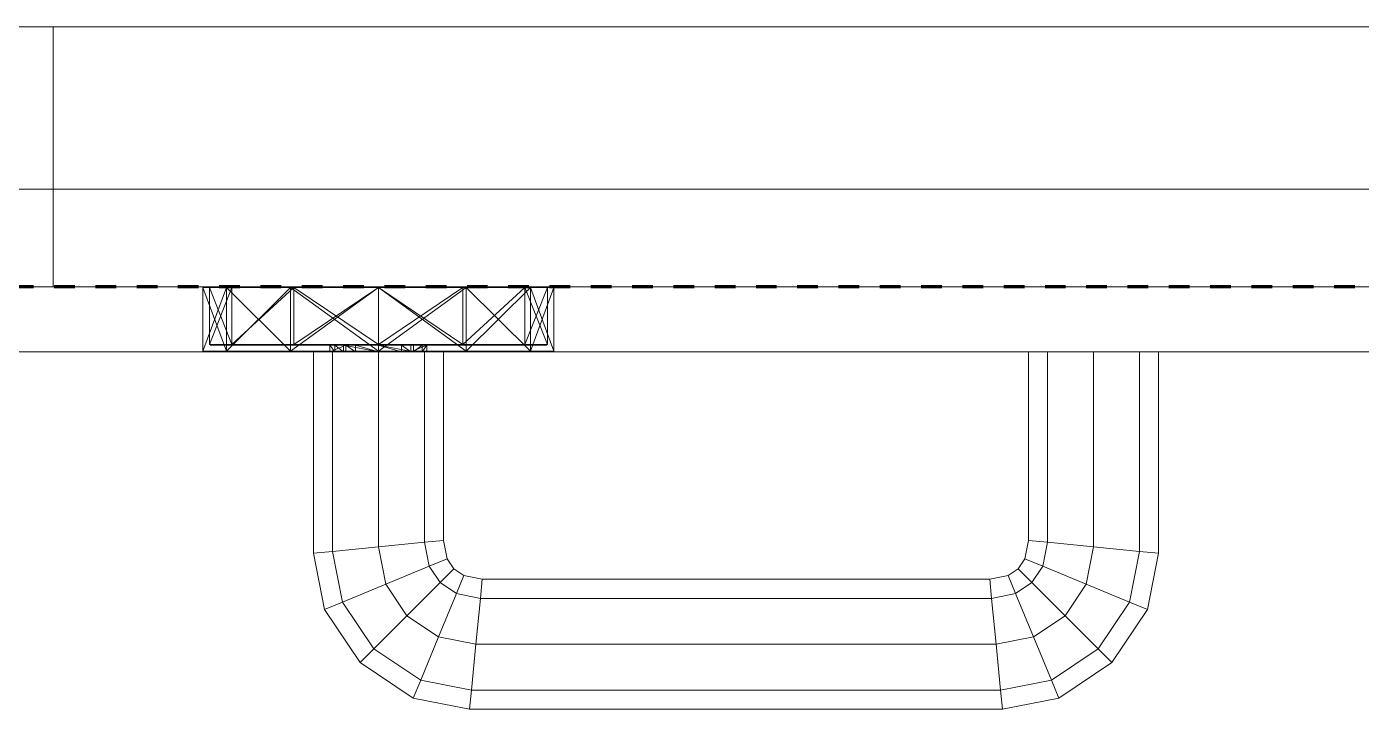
# Model space of a CAD drawing. Header units: millimetres. Extents: x -5300 to 98858, y -5196 to 93886.
# Drawn here: x 31617.9 to 31823.2, y 46270 to 46375 of the extents above; entities that cross this region are included whole.
import ezdxf

# ---------------------------------------------------------------- set-up
doc = ezdxf.new("R2010")
doc.units = ezdxf.units.MM
doc.linetypes.add('Штрих', pattern=[6.35, 3.175, -3.175])
doc.linetypes.add('Штрих_2_', pattern=[6.35, 3.175, -3.175])
for name, color, linetype, lineweight, true_color in [('_Разделитель помещений_', 4, 'Штрих', 70, 0x00ffff), ('Двери', 7, 'Continuous', 18, 0x7f7f7f), ('Стены', 7, 'Continuous', 18, 0x7f7f7f)]:
    doc.layers.add(name, color=color, linetype=linetype, lineweight=lineweight, true_color=true_color)

# ---------------------------------------------------------------- blocks, each defined once
blk = doc.blocks.new('СТВ_Перегородка_Кирпич 61120 - СТВ_Перегородка_Кирпич 2-242550-Подвал')
at = {"layer": 'Стены', "color": 254, "true_color": 0xd4d4d4}
blk.add_line((30200, 46350), (38750, 46350), dxfattribs=at)
blk = doc.blocks.new('СТВ_Перегородка_Кирпич 61120 - СТВ_Перегородка_Кирпич-242543-Подвал')
at = {"layer": 'Стены', "color": 254, "true_color": 0xd4d4d4}
for p, q in [((30185, 46350), (38750, 46350)), ((38750, 46350), (30185, 46350)), ((38635, 46350), (30185, 46350)), ((30200, 46350), (33250, 46350)), ((30200, 46350), (33250, 46350)), ((33250, 46350), (30200, 46350)), ((31110, 46350), (32610, 46350)), ((32610, 46350), (31110, 46350)), ((32610, 46350), (31110, 46350)), ((31110, 46350), (32610, 46350)), ((31110, 46350), (32610, 46350)), ((32610, 46350), (31110, 46350)), ((32610, 46350), (31110, 46350)), ((31110, 46350), (32610, 46350)), ((38750, 46335), (30185, 46335)), ((38635, 46335), (30185, 46335)), ((38750, 46335), (30185, 46335)), ((31110, 46335), (32610, 46335)), ((32610, 46335), (31110, 46335)), ((32610, 46335), (31110, 46335)), ((31110, 46335), (32610, 46335))]:
    blk.add_line(p, q, dxfattribs=at)
blk = doc.blocks.new('СТВ_Перегородка_Кирпич 61120 - СТВ_Перегородка_Кирпич 61120-242547-Подвал')
for name in ['СТВ_Перегородка_Кирпич 61120 - СТВ_Перегородка_Кирпич-242543-Подвал', 'СТВ_Перегородка_Кирпич 61120 - СТВ_Перегородка_Кирпич 2-242550-Подвал']:
    blk.add_blockref(name, (0, 0))
blk = doc.blocks.new('Дп-6 - Дп-6-242552-Подвал')
at = {"layer": 'Двери', "color": 254, "true_color": 0xd4d4d4}
for p, q in [((31198, 46375), (32522, 46375)), ((32522, 46375), (31198, 46375)), ((31198, 46375), (31622, 46375)), ((31198, 46375), (31622, 46375)), ((31622, 46375), (31198, 46375)), ((31622, 46375), (31198, 46375)), ((31210, 46375), (32510, 46375)), ((32510, 46375), (31210, 46375)), ((31622, 46335), (31622, 46375)), ((31622, 46375), (32522, 46375)), ((31622, 46335), (31622, 46375)), ((31622, 46375), (31622, 46375)), ((31622, 46375), (31622, 46335)), ((32522, 46375), (31622, 46375)), ((31622, 46375), (31622, 46375)), ((31622, 46375), (32522, 46375)), ((32522, 46375), (31622, 46375)), ((31622, 46375), (31622, 46335)), ((31622, 46375), (31622, 46335)), ((31622, 46375), (31622, 46375)), ((31622, 46335), (31622, 46375)), ((31622, 46375), (31622, 46375)), ((31622, 46375), (31622, 46335)), ((31622, 46335), (31622, 46375)), ((31648.62, 46375), (31645, 46375)), ((31645, 46375), (31648.62, 46375)), ((31658.5, 46375), (31645, 46375)), ((31648.7, 46375), (31645.1, 46375)), ((31645.1, 46375), (31648.7, 46375)), ((31649.4, 46375), (31645.1, 46375)), ((31645.1, 46375), (31645.9, 46375)), ((31645.1, 46375), (31649.4, 46375)), ((31649.4, 46375), (31645.9, 46375)), ((31645.9, 46375), (31649.4, 46375)), ((31658.5, 46375), (31648.62, 46375)), ((31648.62, 46375), (31658.5, 46375)), ((31658.5, 46375), (31648.62, 46375)), ((31658.55, 46375), (31648.7, 46375)), ((31658.55, 46375), (31648.7, 46375)), ((31648.7, 46375), (31649.4, 46375)), ((31649.4, 46375), (31648.7, 46375)), ((31658.95, 46375), (31649.4, 46375)), ((31658.95, 46375), (31649.4, 46375)), ((31658.55, 46375), (31649.4, 46375)), ((31658.55, 46375), (31649.4, 46375)), ((31672, 46375), (31658.5, 46375)), ((31658.5, 46375), (31672, 46375)), ((31658.5, 46375), (31658.5, 46375)), ((31658.5, 46375), (31685.5, 46375)), ((31658.5, 46375), (31685.5, 46375)), ((31658.5, 46375), (31685.5, 46375)), ((31672, 46375), (31658.55, 46375)), ((31672, 46375), (31658.55, 46375)), ((31658.55, 46375), (31658.95, 46375)), ((31658.95, 46375), (31658.55, 46375)), ((31672, 46375), (31658.95, 46375)), ((31672, 46375), (31658.95, 46375)), ((31672, 46375), (31658.95, 46375)), ((31672, 46375), (31658.95, 46375)), ((31685.45, 46375), (31672, 46375)), ((31685.05, 46375), (31672, 46375)), ((31685.05, 46375), (31672, 46375)), ((31685.45, 46375), (31672, 46375)), ((31685.05, 46375), (31672, 46375)), ((31672, 46375), (31672, 46375)), ((31685.05, 46375), (31672, 46375)), ((31672, 46375), (31672, 46375)), ((31672, 46375), (31685.5, 46375)), ((31672, 46375), (31685.5, 46375)), ((31694.6, 46375), (31685.05, 46375)), ((31694.6, 46375), (31685.05, 46375)), ((31685.45, 46375), (31685.05, 46375)), ((31685.05, 46375), (31685.45, 46375)), ((31695.3, 46375), (31685.45, 46375)), ((31695.3, 46375), (31685.45, 46375)), ((31694.6, 46375), (31685.45, 46375)), ((31694.6, 46375), (31685.45, 46375)), ((31685.5, 46375), (31695.38, 46375)), ((31695.38, 46375), (31685.5, 46375)), ((31685.5, 46375), (31685.5, 46375)), ((31695.38, 46375), (31685.5, 46375)), ((31699, 46375), (31685.5, 46375)), ((31694.6, 46375), (31698.1, 46375)), ((31698.1, 46375), (31694.6, 46375)), ((31694.6, 46375), (31695.3, 46375)), ((31694.6, 46375), (31698.9, 46375)), ((31698.9, 46375), (31694.6, 46375)), ((31694.6, 46375), (31695.3, 46375)), ((31695.3, 46375), (31698.9, 46375)), ((31698.9, 46375), (31695.3, 46375)), ((31695.38, 46375), (31699, 46375)), ((31699, 46375), (31695.38, 46375)), ((31698.1, 46375), (31698.9, 46375)), ((32620, 46335), (31100, 46335)), ((31100, 46335), (32620, 46335)), ((31110, 46335), (32610, 46335)), ((31110, 46335), (32610, 46335)), ((32522, 46335), (31198, 46335)), ((32522, 46335), (31198, 46335)), ((31622, 46335), (31198, 46335)), ((31198, 46335), (31622, 46335)), ((31622, 46335), (31198, 46335)), ((31198, 46335), (31622, 46335)), ((32520, 46335), (31200, 46335)), ((31200, 46335), (32520, 46335)), ((32522, 46335), (31622, 46335)), ((32522, 46335), (31622, 46335)), ((31622, 46335), (31622, 46335)), ((31622, 46335), (32522, 46335)), ((31622, 46335), (31622, 46335)), ((31622, 46335), (32522, 46335)), ((31622, 46335), (31622, 46335)), ((31622, 46335), (31622, 46335)), ((31648.62, 46335), (31645, 46335)), ((31645, 46335), (31648.62, 46335)), ((31645, 46335), (31658.5, 46335)), ((31648.62, 46334.9), (31645, 46334.9)), ((31648.62, 46334.9), (31645, 46334.9)), ((31645, 46334.9), (31645, 46325.1)), ((31648.62, 46325.1), (31645, 46334.9)), ((31648.62, 46334.9), (31645, 46325.1)), ((31648.62, 46334.9), (31645, 46334.9)), ((31645, 46334.9), (31648.62, 46334.9)), ((31645, 46325.1), (31645, 46334.9)), ((31648.62, 46325.1), (31645, 46334.9)), ((31645, 46325.1), (31648.62, 46334.9)), ((31648.7, 46335), (31645.1, 46335)), ((31645.1, 46335), (31648.7, 46335)), ((31649.4, 46335), (31645.1, 46335)), ((31645.9, 46335), (31645.1, 46335)), ((31645.1, 46335), (31649.4, 46335)), ((31649.4, 46335), (31645.9, 46335)), ((31645.9, 46335), (31649.4, 46335)), ((31649.48, 46334.9), (31646, 46334.9)), ((31646, 46334.9), (31649.48, 46334.9)), ((31646, 46326.1), (31646, 46334.9)), ((31649.48, 46326.1), (31646, 46334.9)), ((31646, 46326.1), (31649.48, 46334.9)), ((31658.5, 46335), (31648.62, 46335)), ((31648.62, 46335), (31658.5, 46335)), ((31648.62, 46335), (31658.5, 46335)), ((31658.5, 46334.9), (31648.62, 46334.9)), ((31658.5, 46334.9), (31648.62, 46334.9)), ((31658.5, 46325.1), (31648.62, 46334.9)), ((31658.5, 46334.9), (31648.62, 46325.1)), ((31648.62, 46334.9), (31648.62, 46325.1)), ((31648.62, 46334.9), (31648.62, 46325.1)), ((31658.5, 46334.9), (31648.62, 46334.9)), ((31648.62, 46334.9), (31658.5, 46334.9)), ((31658.5, 46325.1), (31648.62, 46334.9)), ((31648.62, 46325.1), (31648.62, 46334.9)), ((31648.62, 46325.1), (31648.62, 46334.9)), ((31648.62, 46325.1), (31658.5, 46334.9)), ((31658.55, 46335), (31648.7, 46335)), ((31658.55, 46335), (31648.7, 46335)), ((31649.4, 46335), (31648.7, 46335)), ((31649.4, 46335), (31648.7, 46335)), ((31658.95, 46335), (31649.4, 46335)), ((31658.95, 46335), (31649.4, 46335)), ((31658.55, 46335), (31649.4, 46335)), ((31658.55, 46335), (31649.4, 46335)), ((31659, 46334.9), (31649.48, 46334.9)), ((31659, 46334.9), (31649.48, 46334.9)), ((31659, 46334.9), (31649.48, 46326.1)), ((31649.48, 46326.1), (31649.48, 46334.9)), ((31659, 46334.9), (31649.48, 46326.1)), ((31649.48, 46326.1), (31649.48, 46334.9)), ((31672, 46335), (31658.5, 46335)), ((31672, 46335), (31658.5, 46335)), ((31685.5, 46335), (31658.5, 46335)), ((31685.5, 46335), (31658.5, 46335)), ((31685.5, 46335), (31658.5, 46335)), ((31658.5, 46335), (31658.5, 46335)), ((31672, 46334.9), (31658.5, 46334.9)), ((31672, 46334.9), (31658.5, 46334.9)), ((31672, 46325.1), (31658.5, 46334.9)), ((31672, 46334.9), (31658.5, 46325.1)), ((31658.5, 46334.9), (31658.5, 46325.1)), ((31658.5, 46334.9), (31658.5, 46325.1)), ((31672, 46334.9), (31658.5, 46334.9)), ((31658.5, 46334.9), (31672, 46334.9)), ((31658.5, 46325.1), (31672, 46334.9)), ((31658.5, 46325.1), (31658.5, 46334.9)), ((31658.5, 46325.1), (31658.5, 46334.9)), ((31658.5, 46325.1), (31672, 46334.9)), ((31672, 46335), (31658.55, 46335)), ((31672, 46335), (31658.55, 46335)), ((31658.95, 46335), (31658.55, 46335)), ((31658.95, 46335), (31658.55, 46335)), ((31672, 46335), (31658.95, 46335)), ((31672, 46335), (31658.95, 46335)), ((31672, 46335), (31658.95, 46335)), ((31672, 46335), (31658.95, 46335)), ((31672, 46334.9), (31659, 46334.9)), ((31672, 46334.9), (31659, 46334.9)), ((31672, 46334.9), (31659, 46326.1)), ((31659, 46326.1), (31659, 46334.9)), ((31672, 46326.1), (31659, 46334.9)), ((31659, 46326.1), (31659, 46334.9)), ((31685.05, 46335), (31672, 46335)), ((31685.45, 46335), (31672, 46335)), ((31685.05, 46335), (31672, 46335)), ((31685.45, 46335), (31672, 46335)), ((31685.05, 46335), (31672, 46335)), ((31672, 46335), (31672, 46335)), ((31685.05, 46335), (31672, 46335)), ((31672, 46335), (31672, 46335)), ((31672, 46335), (31685.5, 46335)), ((31685.5, 46335), (31672, 46335)), ((31685, 46334.9), (31672, 46334.9)), ((31685.5, 46334.9), (31672, 46334.9)), ((31685, 46334.9), (31672, 46334.9)), ((31672, 46334.9), (31685.5, 46334.9)), ((31685, 46326.1), (31672, 46334.9)), ((31672, 46326.1), (31672, 46334.9)), ((31685.5, 46334.9), (31672, 46325.1)), ((31672, 46334.9), (31672, 46325.1)), ((31685, 46334.9), (31672, 46326.1)), ((31672, 46326.1), (31672, 46334.9)), ((31672, 46334.9), (31685.5, 46325.1)), ((31672, 46334.9), (31672, 46325.1)), ((31672, 46334.9), (31685.5, 46334.9)), ((31672, 46334.9), (31685.5, 46334.9)), ((31672, 46325.1), (31672, 46334.9)), ((31672, 46334.9), (31685.5, 46325.1)), ((31672, 46325.1), (31672, 46334.9)), ((31672, 46334.9), (31685.5, 46325.1)), ((31685, 46334.9), (31694.52, 46334.9)), ((31694.52, 46334.9), (31685, 46334.9)), ((31685, 46326.1), (31685, 46334.9)), ((31685, 46326.1), (31694.52, 46334.9)), ((31694.52, 46334.9), (31685, 46326.1)), ((31685, 46326.1), (31685, 46334.9)), ((31694.6, 46335), (31685.05, 46335)), ((31694.6, 46335), (31685.05, 46335)), ((31685.05, 46335), (31685.45, 46335)), ((31685.05, 46335), (31685.45, 46335)), ((31685.45, 46335), (31695.3, 46335)), ((31695.3, 46335), (31685.45, 46335)), ((31694.6, 46335), (31685.45, 46335)), ((31694.6, 46335), (31685.45, 46335)), ((31685.5, 46335), (31695.38, 46335)), ((31695.38, 46335), (31685.5, 46335)), ((31685.5, 46335), (31699, 46335)), ((31685.5, 46335), (31695.38, 46335)), ((31685.5, 46335), (31685.5, 46335)), ((31695.38, 46334.9), (31685.5, 46334.9)), ((31685.5, 46334.9), (31695.38, 46334.9)), ((31685.5, 46334.9), (31685.5, 46325.1)), ((31685.5, 46334.9), (31695.38, 46325.1)), ((31685.5, 46334.9), (31685.5, 46325.1)), ((31685.5, 46325.1), (31695.38, 46334.9)), ((31685.5, 46334.9), (31695.38, 46334.9)), ((31685.5, 46334.9), (31695.38, 46334.9)), ((31685.5, 46325.1), (31685.5, 46334.9)), ((31685.5, 46334.9), (31695.38, 46325.1)), ((31685.5, 46325.1), (31685.5, 46334.9)), ((31685.5, 46325.1), (31695.38, 46334.9)), ((31694.52, 46334.9), (31698, 46334.9)), ((31698, 46334.9), (31694.52, 46334.9)), ((31694.52, 46326.1), (31694.52, 46334.9)), ((31694.52, 46334.9), (31698, 46326.1)), ((31698, 46334.9), (31694.52, 46326.1)), ((31694.52, 46326.1), (31694.52, 46334.9)), ((31694.6, 46335), (31698.1, 46335)), ((31698.1, 46335), (31694.6, 46335)), ((31694.6, 46335), (31695.3, 46335)), ((31694.6, 46335), (31698.9, 46335)), ((31698.9, 46335), (31694.6, 46335)), ((31694.6, 46335), (31695.3, 46335)), ((31695.3, 46335), (31698.9, 46335)), ((31698.9, 46335), (31695.3, 46335)), ((31695.38, 46335), (31699, 46335)), ((31699, 46335), (31695.38, 46335)), ((31695.38, 46334.9), (31699, 46334.9)), ((31695.38, 46334.9), (31699, 46334.9)), ((31695.38, 46334.9), (31695.38, 46325.1)), ((31695.38, 46334.9), (31699, 46325.1)), ((31695.38, 46334.9), (31695.38, 46325.1)), ((31695.38, 46325.1), (31699, 46334.9)), ((31695.38, 46334.9), (31699, 46334.9)), ((31699, 46334.9), (31695.38, 46334.9)), ((31695.38, 46325.1), (31695.38, 46334.9)), ((31695.38, 46325.1), (31699, 46334.9)), ((31699, 46325.1), (31695.38, 46334.9)), ((31695.38, 46325.1), (31695.38, 46334.9)), ((31698, 46326.1), (31698, 46334.9)), ((31698.1, 46335), (31698.9, 46335)), ((31699, 46334.9), (31699, 46325.1)), ((31699, 46325.1), (31699, 46334.9)), ((31100, 46325), (32620, 46325)), ((32620, 46325), (31100, 46325)), ((32520, 46325), (31200, 46325)), ((31200, 46325), (32520, 46325)), ((31648.62, 46325.1), (31645, 46325.1)), ((31648.62, 46325.1), (31645, 46325.1)), ((31648.62, 46325.1), (31645, 46325.1)), ((31645, 46325.1), (31648.62, 46325.1)), ((31648.62, 46325), (31645, 46325)), ((31645, 46325), (31648.62, 46325)), ((31658.5, 46325), (31645, 46325)), ((31648.7, 46325), (31645.1, 46325)), ((31648.7, 46325), (31645.1, 46325)), ((31667, 46325), (31645.1, 46325)), ((31667, 46325), (31645.1, 46325)), ((31667, 46325), (31645.1, 46325)), ((31649.48, 46326.1), (31646, 46326.1)), ((31646, 46326.1), (31649.48, 46326.1)), ((31649.57, 46326), (31646.1, 46326)), ((31646.1, 46326), (31649.57, 46326)), ((31667, 46326), (31646.1, 46326)), ((31667, 46326), (31646.1, 46326)), ((31667, 46326), (31646.1, 46326)), ((31658.5, 46325.1), (31648.62, 46325.1)), ((31658.5, 46325.1), (31648.62, 46325.1)), ((31658.5, 46325.1), (31648.62, 46325.1)), ((31648.62, 46325.1), (31658.5, 46325.1)), ((31658.5, 46325), (31648.62, 46325)), ((31648.62, 46325), (31658.5, 46325)), ((31658.5, 46325), (31648.62, 46325)), ((31658.55, 46325), (31648.7, 46325)), ((31658.55, 46325), (31648.7, 46325)), ((31665.28, 46325), (31648.7, 46325)), ((31664.53, 46325), (31648.7, 46325)), ((31667, 46325), (31648.7, 46325)), ((31648.7, 46325), (31667, 46325)), ((31667, 46325), (31648.7, 46325)), ((31659, 46326.1), (31649.48, 46326.1)), ((31659, 46326.1), (31649.48, 46326.1)), ((31659.05, 46326), (31649.57, 46326)), ((31659.05, 46326), (31649.57, 46326)), ((31665.28, 46326), (31649.57, 46326)), ((31664.53, 46326), (31649.57, 46326)), ((31667, 46326), (31649.57, 46326)), ((31667, 46326), (31649.57, 46326)), ((31667, 46326), (31649.57, 46326)), ((31672, 46325.1), (31658.5, 46325.1)), ((31672, 46325.1), (31658.5, 46325.1)), ((31658.5, 46325.1), (31672, 46325.1)), ((31658.5, 46325.1), (31672, 46325.1)), ((31672, 46325), (31658.5, 46325)), ((31658.5, 46325), (31672, 46325)), ((31658.5, 46325), (31658.5, 46325)), ((31658.5, 46325), (31685.5, 46325)), ((31658.5, 46325), (31685.5, 46325)), ((31658.5, 46325), (31685.5, 46325)), ((31672, 46325), (31658.55, 46325)), ((31672, 46325), (31658.55, 46325)), ((31666.63, 46325), (31658.55, 46325)), ((31658.55, 46325), (31665.28, 46325)), ((31658.55, 46325), (31668.46, 46325)), ((31658.55, 46325), (31667, 46325)), ((31658.55, 46325), (31667, 46325)), ((31672, 46326.1), (31659, 46326.1)), ((31672, 46326.1), (31659, 46326.1)), ((31672, 46326), (31659.05, 46326)), ((31672, 46326), (31659.05, 46326)), ((31666.63, 46326), (31659.05, 46326)), ((31665.28, 46326), (31659.05, 46326)), ((31659.05, 46326), (31667, 46326)), ((31659.05, 46326), (31667, 46326)), ((31659.05, 46326), (31668.46, 46326)), ((31662, 46325), (31664.93, 46325)), ((31662, 46294.02), (31662, 46325)), ((31664.93, 46325), (31662, 46325)), ((31662, 46325), (31662, 46294.02)), ((31665.28, 46326), (31664.53, 46326)), ((31664.53, 46325), (31664.53, 46326)), ((31664.53, 46326), (31667, 46326)), ((31665.28, 46325), (31664.53, 46326)), ((31664.53, 46325), (31667, 46326)), ((31664.53, 46326), (31667, 46326)), ((31665.28, 46325), (31664.53, 46325)), ((31664.53, 46325), (31667, 46325)), ((31664.53, 46325), (31667, 46325)), ((31664.93, 46325), (31664.93, 46294.3)), ((31664.93, 46325), (31672, 46325)), ((31664.93, 46294.3), (31664.93, 46325)), ((31664.93, 46294.3), (31664.93, 46325)), ((31672, 46325), (31664.93, 46325)), ((31664.93, 46325), (31664.93, 46294.3)), ((31666.63, 46326), (31665.28, 46326)), ((31665.28, 46326), (31666.63, 46325)), ((31665.28, 46326), (31665.28, 46325)), ((31666.63, 46325), (31665.28, 46325)), ((31672, 46326), (31666.63, 46326)), ((31672, 46326), (31666.63, 46326)), ((31672, 46325), (31666.63, 46326)), ((31666.63, 46326), (31666.63, 46325)), ((31672, 46325), (31666.63, 46325)), ((31672, 46325), (31666.63, 46325)), ((31667, 46326), (31667, 46325)), ((31667, 46326), (31668.46, 46326)), ((31667, 46326), (31667, 46325)), ((31667, 46326), (31667, 46326)), ((31667, 46326), (31667, 46325)), ((31667, 46326), (31667, 46325)), ((31667, 46326), (31667, 46326)), ((31667, 46326), (31667, 46326)), ((31667, 46326), (31667, 46325)), ((31667, 46326), (31667, 46325)), ((31667, 46326), (31667, 46325)), ((31667, 46326), (31667, 46326)), ((31667, 46326), (31668.46, 46325)), ((31667, 46325), (31667, 46326)), ((31667, 46325), (31667, 46326)), ((31667, 46325), (31667, 46326)), ((31667, 46325), (31667, 46326)), ((31667, 46326), (31667, 46326)), ((31668.46, 46325), (31667, 46325)), ((31667, 46325), (31667, 46325)), ((31667, 46325), (31667, 46325)), ((31667, 46325), (31667, 46325)), ((31667, 46325), (31667, 46325)), ((31667, 46325), (31667, 46325)), ((31672, 46326), (31668.46, 46326)), ((31672, 46326), (31668.46, 46326)), ((31672, 46325), (31668.46, 46326)), ((31668.46, 46326), (31668.46, 46325)), ((31672, 46325), (31668.46, 46325)), ((31672, 46325), (31668.46, 46325)), ((31685, 46326.1), (31672, 46326.1)), ((31685, 46326.1), (31672, 46326.1)), ((31684.95, 46326), (31672, 46326)), ((31684.95, 46326), (31672, 46326)), ((31677.38, 46326), (31672, 46326)), ((31672, 46326), (31675.54, 46326)), ((31677.38, 46325), (31672, 46326)), ((31677.38, 46326), (31672, 46326)), ((31672, 46326), (31672, 46326)), ((31672, 46326), (31672, 46325)), ((31672, 46326), (31672, 46326)), ((31672, 46326), (31675.54, 46326)), ((31672, 46326), (31675.54, 46325)), ((31672, 46326), (31672, 46325)), ((31685.5, 46325.1), (31672, 46325.1)), ((31685.5, 46325.1), (31672, 46325.1)), ((31672, 46325.1), (31685.5, 46325.1)), ((31672, 46325.1), (31685.5, 46325.1)), ((31685.45, 46325), (31672, 46325)), ((31672, 46325), (31685.45, 46325)), ((31677.38, 46325), (31672, 46325)), ((31675.54, 46325), (31672, 46325)), ((31677.38, 46325), (31672, 46325)), ((31672, 46325), (31672, 46325)), ((31675.54, 46325), (31672, 46325)), ((31672, 46325), (31672, 46325)), ((31672, 46325), (31685.5, 46325)), ((31672, 46325), (31685.5, 46325)), ((31672, 46325), (31672, 46295)), ((31672, 46325), (31679.07, 46325)), ((31672, 46295), (31672, 46325)), ((31672, 46295), (31672, 46325)), ((31679.07, 46325), (31672, 46325)), ((31672, 46325), (31672, 46295)), ((31677, 46326), (31675.54, 46326)), ((31677, 46325), (31675.54, 46326)), ((31684.95, 46326), (31675.54, 46326)), ((31675.54, 46326), (31675.54, 46325)), ((31677, 46325), (31675.54, 46325)), ((31675.54, 46325), (31685.45, 46325)), ((31679.47, 46326), (31677, 46326)), ((31677, 46326), (31677, 46325)), ((31677, 46326), (31677, 46325)), ((31679.47, 46326), (31677, 46326)), ((31679.47, 46326), (31677, 46325)), ((31694.43, 46326), (31677, 46326)), ((31677, 46326), (31677, 46326)), ((31677, 46326), (31677, 46326)), ((31677, 46326), (31697.9, 46326)), ((31677, 46326), (31677, 46325)), ((31677, 46326), (31677, 46325)), ((31677, 46326), (31677, 46325)), ((31677, 46326), (31697.9, 46326)), ((31677, 46326), (31677, 46326)), ((31677, 46326), (31677, 46325)), ((31677, 46326), (31677, 46325)), ((31697.9, 46326), (31677, 46326)), ((31677, 46326), (31677, 46326)), ((31677, 46326), (31677, 46325)), ((31677, 46326), (31677, 46325)), ((31677, 46326), (31694.43, 46326)), ((31677, 46326), (31677, 46326)), ((31677, 46326), (31677, 46325)), ((31677, 46326), (31694.43, 46326)), ((31677, 46326), (31684.95, 46326)), ((31677, 46326), (31677, 46325)), ((31677, 46326), (31684.95, 46326)), ((31679.47, 46325), (31677, 46325)), ((31679.47, 46325), (31677, 46325)), ((31677, 46325), (31677, 46325)), ((31677, 46325), (31685.45, 46325)), ((31677, 46325), (31677, 46325)), ((31677, 46325), (31685.45, 46325)), ((31677, 46325), (31695.3, 46325)), ((31677, 46325), (31677, 46325)), ((31677, 46325), (31695.3, 46325)), ((31677, 46325), (31698.9, 46325)), ((31677, 46325), (31677, 46325)), ((31677, 46325), (31698.9, 46325)), ((31677, 46325), (31677, 46325)), ((31677, 46325), (31695.3, 46325)), ((31677, 46325), (31698.9, 46325)), ((31678.72, 46326), (31677.38, 46326)), ((31678.72, 46326), (31677.38, 46325)), ((31684.95, 46326), (31677.38, 46326)), ((31677.38, 46325), (31677.38, 46326)), ((31678.72, 46325), (31677.38, 46325)), ((31677.38, 46325), (31685.45, 46325)), ((31679.47, 46326), (31678.72, 46326)), ((31679.47, 46326), (31678.72, 46325)), ((31678.72, 46326), (31684.95, 46326)), ((31678.72, 46326), (31694.43, 46326)), ((31678.72, 46326), (31678.72, 46325)), ((31679.47, 46325), (31678.72, 46325)), ((31678.72, 46325), (31695.3, 46325)), ((31678.72, 46325), (31685.45, 46325)), ((31679.07, 46325), (31679.07, 46295.7)), ((31679.07, 46325), (31682, 46325)), ((31679.07, 46295.7), (31679.07, 46325)), ((31679.07, 46295.7), (31679.07, 46325)), ((31682, 46325), (31679.07, 46325)), ((31679.07, 46325), (31679.07, 46295.7)), ((31679.47, 46326), (31679.47, 46325)), ((31679.47, 46326), (31694.43, 46326)), ((31679.47, 46325), (31695.3, 46325)), ((31682, 46325), (31682, 46295.98)), ((31682, 46295.98), (31682, 46325)), ((31684.95, 46326), (31694.43, 46326)), ((31694.43, 46326), (31684.95, 46326)), ((31694.52, 46326.1), (31685, 46326.1)), ((31694.52, 46326.1), (31685, 46326.1)), ((31695.3, 46325), (31685.45, 46325)), ((31685.45, 46325), (31695.3, 46325)), ((31685.5, 46325.1), (31695.38, 46325.1)), ((31685.5, 46325.1), (31695.38, 46325.1)), ((31685.5, 46325.1), (31695.38, 46325.1)), ((31685.5, 46325.1), (31695.38, 46325.1)), ((31685.5, 46325), (31695.38, 46325)), ((31695.38, 46325), (31685.5, 46325)), ((31685.5, 46325), (31685.5, 46325)), ((31695.38, 46325), (31685.5, 46325)), ((31699, 46325), (31685.5, 46325)), ((31694.43, 46326), (31697.9, 46326)), ((31697.9, 46326), (31694.43, 46326)), ((31694.52, 46326.1), (31698, 46326.1)), ((31698, 46326.1), (31694.52, 46326.1)), ((31695.3, 46325), (31698.9, 46325)), ((31695.3, 46325), (31698.9, 46325)), ((31695.38, 46325.1), (31699, 46325.1)), ((31695.38, 46325.1), (31699, 46325.1)), ((31695.38, 46325.1), (31699, 46325.1)), ((31699, 46325.1), (31695.38, 46325.1)), ((31695.38, 46325), (31699, 46325)), ((31699, 46325), (31695.38, 46325)), ((31774.93, 46325), (31772, 46325)), ((31772, 46325), (31774.93, 46325)), ((31772, 46295.98), (31772, 46325)), ((31772, 46325), (31774.93, 46325)), ((31774.93, 46325), (31772, 46325)), ((31772, 46325), (31772, 46295.98)), ((31782, 46325), (31774.93, 46325)), ((31774.93, 46325), (31782, 46325)), ((31774.93, 46295.7), (31774.93, 46325)), ((31774.93, 46325), (31782, 46325)), ((31774.93, 46325), (31774.93, 46295.7)), ((31774.93, 46295.7), (31774.93, 46325)), ((31782, 46325), (31774.93, 46325)), ((31774.93, 46325), (31774.93, 46295.7)), ((31782, 46295), (31782, 46325)), ((31782, 46325), (31789.07, 46325)), ((31789.07, 46325), (31782, 46325)), ((31782, 46325), (31789.07, 46325)), ((31782, 46325), (31782, 46295)), ((31782, 46295), (31782, 46325)), ((31789.07, 46325), (31782, 46325)), ((31782, 46325), (31782, 46295)), ((31789.07, 46294.3), (31789.07, 46325)), ((31789.07, 46325), (31792, 46325)), ((31789.07, 46325), (31789.07, 46294.3)), ((31792, 46325), (31789.07, 46325)), ((31789.07, 46325), (31792, 46325)), ((31792, 46325), (31789.07, 46325)), ((31789.07, 46325), (31789.07, 46294.3)), ((31789.07, 46294.3), (31789.07, 46325)), ((31792, 46325), (31792, 46294.02)), ((31792, 46294.02), (31792, 46325)), ((31679.07, 46295.7), (31672, 46295)), ((31672, 46295), (31679.07, 46295.7)), ((31672, 46295), (31679.07, 46295.7)), ((31679.07, 46295.7), (31672, 46295)), ((31682, 46295.98), (31679.07, 46295.7)), ((31679.07, 46295.7), (31682, 46295.98)), ((31679.07, 46295.7), (31682, 46295.98)), ((31682, 46295.98), (31679.07, 46295.7)), ((31679.07, 46295.7), (31679.8, 46292.02)), ((31679.8, 46292.02), (31679.07, 46295.7)), ((31679.8, 46292.02), (31679.07, 46295.7)), ((31679.07, 46295.7), (31679.8, 46292.02)), ((31682, 46295.98), (31682.56, 46293.16)), ((31682.56, 46293.16), (31682, 46295.98)), ((31771.44, 46293.16), (31772, 46295.98)), ((31772, 46295.98), (31771.44, 46293.16)), ((31772, 46295.98), (31774.93, 46295.7)), ((31774.93, 46295.7), (31772, 46295.98)), ((31772, 46295.98), (31774.93, 46295.7)), ((31774.93, 46295.7), (31772, 46295.98)), ((31774.2, 46292.02), (31774.93, 46295.7)), ((31774.93, 46295.7), (31774.2, 46292.02)), ((31774.93, 46295.7), (31774.2, 46292.02)), ((31774.2, 46292.02), (31774.93, 46295.7)), ((31774.93, 46295.7), (31782, 46295)), ((31782, 46295), (31774.93, 46295.7)), ((31774.93, 46295.7), (31782, 46295)), ((31782, 46295), (31774.93, 46295.7)), ((31664.93, 46294.3), (31662, 46294.02)), ((31662, 46294.02), (31664.93, 46294.3)), ((31662, 46294.02), (31664.93, 46294.3)), ((31664.93, 46294.3), (31662, 46294.02)), ((31663.72, 46285.36), (31662, 46294.02)), ((31662, 46294.02), (31663.72, 46285.36)), ((31672, 46295), (31664.93, 46294.3)), ((31664.93, 46294.3), (31672, 46295)), ((31664.93, 46294.3), (31672, 46295)), ((31672, 46295), (31664.93, 46294.3)), ((31664.93, 46294.3), (31666.48, 46286.5)), ((31666.48, 46286.5), (31664.93, 46294.3)), ((31666.48, 46286.5), (31664.93, 46294.3)), ((31664.93, 46294.3), (31666.48, 46286.5)), ((31672, 46295), (31673.14, 46289.26)), ((31673.14, 46289.26), (31672, 46295)), ((31673.14, 46289.26), (31672, 46295)), ((31672, 46295), (31673.14, 46289.26)), ((31780.86, 46289.26), (31782, 46295)), ((31782, 46295), (31780.86, 46289.26)), ((31782, 46295), (31780.86, 46289.26)), ((31780.86, 46289.26), (31782, 46295)), ((31782, 46295), (31789.07, 46294.3)), ((31789.07, 46294.3), (31782, 46295)), ((31789.07, 46294.3), (31782, 46295)), ((31782, 46295), (31789.07, 46294.3)), ((31787.52, 46286.5), (31789.07, 46294.3)), ((31789.07, 46294.3), (31787.52, 46286.5)), ((31789.07, 46294.3), (31787.52, 46286.5)), ((31787.52, 46286.5), (31789.07, 46294.3)), ((31789.07, 46294.3), (31792, 46294.02)), ((31792, 46294.02), (31789.07, 46294.3)), ((31792, 46294.02), (31789.07, 46294.3)), ((31789.07, 46294.3), (31792, 46294.02)), ((31792, 46294.02), (31790.28, 46285.36)), ((31790.28, 46285.36), (31792, 46294.02)), ((31679.8, 46292.02), (31673.14, 46289.26)), ((31673.14, 46289.26), (31679.8, 46292.02)), ((31673.14, 46289.26), (31679.8, 46292.02)), ((31679.8, 46292.02), (31673.14, 46289.26)), ((31682.56, 46293.16), (31679.8, 46292.02)), ((31679.8, 46292.02), (31682.56, 46293.16)), ((31679.8, 46292.02), (31682.56, 46293.16)), ((31682.56, 46293.16), (31679.8, 46292.02)), ((31679.8, 46292.02), (31681.49, 46289.49)), ((31681.49, 46289.49), (31679.8, 46292.02)), ((31681.49, 46289.49), (31679.8, 46292.02)), ((31679.8, 46292.02), (31681.49, 46289.49)), ((31683.6, 46291.6), (31681.49, 46289.49)), ((31681.49, 46289.49), (31683.6, 46291.6)), ((31681.49, 46289.49), (31683.6, 46291.6)), ((31683.6, 46291.6), (31681.49, 46289.49)), ((31682.56, 46293.16), (31683.6, 46291.6)), ((31683.6, 46291.6), (31682.56, 46293.16)), ((31683.6, 46291.6), (31685.16, 46290.56)), ((31685.16, 46290.56), (31683.6, 46291.6)), ((31768.84, 46290.56), (31770.4, 46291.6)), ((31770.4, 46291.6), (31768.84, 46290.56)), ((31770.4, 46291.6), (31771.44, 46293.16)), ((31771.44, 46293.16), (31770.4, 46291.6)), ((31770.4, 46291.6), (31772.51, 46289.49)), ((31772.51, 46289.49), (31770.4, 46291.6)), ((31772.51, 46289.49), (31770.4, 46291.6)), ((31770.4, 46291.6), (31772.51, 46289.49)), ((31771.44, 46293.16), (31774.2, 46292.02)), ((31774.2, 46292.02), (31771.44, 46293.16)), ((31774.2, 46292.02), (31771.44, 46293.16)), ((31771.44, 46293.16), (31774.2, 46292.02)), ((31772.51, 46289.49), (31774.2, 46292.02)), ((31774.2, 46292.02), (31772.51, 46289.49)), ((31774.2, 46292.02), (31772.51, 46289.49)), ((31772.51, 46289.49), (31774.2, 46292.02)), ((31774.2, 46292.02), (31780.86, 46289.26)), ((31780.86, 46289.26), (31774.2, 46292.02)), ((31780.86, 46289.26), (31774.2, 46292.02)), ((31774.2, 46292.02), (31780.86, 46289.26)), ((31681.49, 46289.49), (31676.39, 46284.39)), ((31676.39, 46284.39), (31681.49, 46289.49)), ((31676.39, 46284.39), (31681.49, 46289.49)), ((31681.49, 46289.49), (31676.39, 46284.39)), ((31681.49, 46289.49), (31684.02, 46287.8)), ((31684.02, 46287.8), (31681.49, 46289.49)), ((31684.02, 46287.8), (31681.49, 46289.49)), ((31681.49, 46289.49), (31684.02, 46287.8)), ((31685.16, 46290.56), (31684.02, 46287.8)), ((31684.02, 46287.8), (31685.16, 46290.56)), ((31684.02, 46287.8), (31685.16, 46290.56)), ((31685.16, 46290.56), (31684.02, 46287.8)), ((31685.16, 46290.56), (31687.98, 46290)), ((31687.98, 46290), (31685.16, 46290.56)), ((31687.98, 46290), (31687.7, 46287.07)), ((31687.7, 46287.07), (31687.98, 46290)), ((31687.7, 46287.07), (31687.98, 46290)), ((31687.98, 46290), (31687.7, 46287.07)), ((31687.98, 46290), (31766.02, 46290)), ((31766.02, 46290), (31687.98, 46290)), ((31766.02, 46290), (31768.84, 46290.56)), ((31768.84, 46290.56), (31766.02, 46290)), ((31766.02, 46290), (31766.3, 46287.07)), ((31766.3, 46287.07), (31766.02, 46290)), ((31766.3, 46287.07), (31766.02, 46290)), ((31766.02, 46290), (31766.3, 46287.07)), ((31768.84, 46290.56), (31769.98, 46287.8)), ((31769.98, 46287.8), (31768.84, 46290.56)), ((31769.98, 46287.8), (31768.84, 46290.56)), ((31768.84, 46290.56), (31769.98, 46287.8)), ((31769.98, 46287.8), (31772.51, 46289.49)), ((31772.51, 46289.49), (31769.98, 46287.8)), ((31772.51, 46289.49), (31769.98, 46287.8)), ((31769.98, 46287.8), (31772.51, 46289.49)), ((31772.51, 46289.49), (31777.61, 46284.39)), ((31777.61, 46284.39), (31772.51, 46289.49)), ((31777.61, 46284.39), (31772.51, 46289.49)), ((31772.51, 46289.49), (31777.61, 46284.39)), ((31673.14, 46289.26), (31666.48, 46286.5)), ((31666.48, 46286.5), (31673.14, 46289.26)), ((31666.48, 46286.5), (31673.14, 46289.26)), ((31673.14, 46289.26), (31666.48, 46286.5)), ((31673.14, 46289.26), (31676.39, 46284.39)), ((31676.39, 46284.39), (31673.14, 46289.26)), ((31676.39, 46284.39), (31673.14, 46289.26)), ((31673.14, 46289.26), (31676.39, 46284.39)), ((31684.02, 46287.8), (31681.26, 46281.14)), ((31681.26, 46281.14), (31684.02, 46287.8)), ((31681.26, 46281.14), (31684.02, 46287.8)), ((31684.02, 46287.8), (31681.26, 46281.14)), ((31684.02, 46287.8), (31687.7, 46287.07)), ((31687.7, 46287.07), (31684.02, 46287.8)), ((31687.7, 46287.07), (31684.02, 46287.8)), ((31684.02, 46287.8), (31687.7, 46287.07)), ((31766.3, 46287.07), (31769.98, 46287.8)), ((31769.98, 46287.8), (31766.3, 46287.07)), ((31769.98, 46287.8), (31766.3, 46287.07)), ((31766.3, 46287.07), (31769.98, 46287.8)), ((31769.98, 46287.8), (31772.74, 46281.14)), ((31772.74, 46281.14), (31769.98, 46287.8)), ((31772.74, 46281.14), (31769.98, 46287.8)), ((31769.98, 46287.8), (31772.74, 46281.14)), ((31777.61, 46284.39), (31780.86, 46289.26)), ((31780.86, 46289.26), (31777.61, 46284.39)), ((31780.86, 46289.26), (31777.61, 46284.39)), ((31777.61, 46284.39), (31780.86, 46289.26)), ((31780.86, 46289.26), (31787.52, 46286.5)), ((31787.52, 46286.5), (31780.86, 46289.26)), ((31787.52, 46286.5), (31780.86, 46289.26)), ((31780.86, 46289.26), (31787.52, 46286.5)), ((31666.48, 46286.5), (31663.72, 46285.36)), ((31663.72, 46285.36), (31666.48, 46286.5)), ((31663.72, 46285.36), (31666.48, 46286.5)), ((31666.48, 46286.5), (31663.72, 46285.36)), ((31669.18, 46277.18), (31663.72, 46285.36)), ((31663.72, 46285.36), (31669.18, 46277.18)), ((31666.48, 46286.5), (31671.3, 46279.3)), ((31671.3, 46279.3), (31666.48, 46286.5)), ((31671.3, 46279.3), (31666.48, 46286.5)), ((31666.48, 46286.5), (31671.3, 46279.3)), ((31687.7, 46287.07), (31687, 46280)), ((31687, 46280), (31687.7, 46287.07)), ((31687, 46280), (31687.7, 46287.07)), ((31687.7, 46287.07), (31687, 46280)), ((31687.7, 46287.07), (31766.3, 46287.07)), ((31766.3, 46287.07), (31687.7, 46287.07)), ((31766.3, 46287.07), (31687.7, 46287.07)), ((31687.7, 46287.07), (31766.3, 46287.07)), ((31766.3, 46287.07), (31767, 46280)), ((31767, 46280), (31766.3, 46287.07)), ((31767, 46280), (31766.3, 46287.07)), ((31766.3, 46287.07), (31767, 46280)), ((31782.7, 46279.3), (31787.52, 46286.5)), ((31787.52, 46286.5), (31782.7, 46279.3)), ((31787.52, 46286.5), (31782.7, 46279.3)), ((31782.7, 46279.3), (31787.52, 46286.5)), ((31790.28, 46285.36), (31784.82, 46277.18)), ((31784.82, 46277.18), (31790.28, 46285.36)), ((31787.52, 46286.5), (31790.28, 46285.36)), ((31790.28, 46285.36), (31787.52, 46286.5)), ((31790.28, 46285.36), (31787.52, 46286.5)), ((31787.52, 46286.5), (31790.28, 46285.36)), ((31676.39, 46284.39), (31671.3, 46279.3)), ((31671.3, 46279.3), (31676.39, 46284.39)), ((31671.3, 46279.3), (31676.39, 46284.39)), ((31676.39, 46284.39), (31671.3, 46279.3)), ((31676.39, 46284.39), (31681.26, 46281.14)), ((31681.26, 46281.14), (31676.39, 46284.39)), ((31681.26, 46281.14), (31676.39, 46284.39)), ((31676.39, 46284.39), (31681.26, 46281.14)), ((31772.74, 46281.14), (31777.61, 46284.39)), ((31777.61, 46284.39), (31772.74, 46281.14)), ((31777.61, 46284.39), (31772.74, 46281.14)), ((31772.74, 46281.14), (31777.61, 46284.39)), ((31777.61, 46284.39), (31782.7, 46279.3)), ((31782.7, 46279.3), (31777.61, 46284.39)), ((31782.7, 46279.3), (31777.61, 46284.39)), ((31777.61, 46284.39), (31782.7, 46279.3)), ((31671.3, 46279.3), (31669.18, 46277.18)), ((31669.18, 46277.18), (31671.3, 46279.3)), ((31669.18, 46277.18), (31671.3, 46279.3)), ((31671.3, 46279.3), (31669.18, 46277.18)), ((31671.3, 46279.3), (31678.5, 46274.48)), ((31678.5, 46274.48), (31671.3, 46279.3)), ((31678.5, 46274.48), (31671.3, 46279.3)), ((31671.3, 46279.3), (31678.5, 46274.48)), ((31681.26, 46281.14), (31678.5, 46274.48)), ((31678.5, 46274.48), (31681.26, 46281.14)), ((31678.5, 46274.48), (31681.26, 46281.14)), ((31681.26, 46281.14), (31678.5, 46274.48)), ((31681.26, 46281.14), (31687, 46280)), ((31687, 46280), (31681.26, 46281.14)), ((31687, 46280), (31681.26, 46281.14)), ((31681.26, 46281.14), (31687, 46280)), ((31687, 46280), (31686.3, 46272.93)), ((31686.3, 46272.93), (31687, 46280)), ((31686.3, 46272.93), (31687, 46280)), ((31687, 46280), (31686.3, 46272.93)), ((31687, 46280), (31767, 46280)), ((31767, 46280), (31687, 46280)), ((31767, 46280), (31687, 46280)), ((31687, 46280), (31767, 46280)), ((31767, 46280), (31772.74, 46281.14)), ((31772.74, 46281.14), (31767, 46280)), ((31772.74, 46281.14), (31767, 46280)), ((31767, 46280), (31772.74, 46281.14)), ((31767, 46280), (31767.7, 46272.93)), ((31767.7, 46272.93), (31767, 46280)), ((31767.7, 46272.93), (31767, 46280)), ((31767, 46280), (31767.7, 46272.93)), ((31772.74, 46281.14), (31775.5, 46274.48)), ((31775.5, 46274.48), (31772.74, 46281.14)), ((31775.5, 46274.48), (31772.74, 46281.14)), ((31772.74, 46281.14), (31775.5, 46274.48)), ((31775.5, 46274.48), (31782.7, 46279.3)), ((31782.7, 46279.3), (31775.5, 46274.48)), ((31782.7, 46279.3), (31775.5, 46274.48)), ((31775.5, 46274.48), (31782.7, 46279.3)), ((31782.7, 46279.3), (31784.82, 46277.18)), ((31784.82, 46277.18), (31782.7, 46279.3)), ((31784.82, 46277.18), (31782.7, 46279.3)), ((31782.7, 46279.3), (31784.82, 46277.18)), ((31677.36, 46271.72), (31669.18, 46277.18)), ((31669.18, 46277.18), (31677.36, 46271.72)), ((31784.82, 46277.18), (31776.64, 46271.72)), ((31776.64, 46271.72), (31784.82, 46277.18)), ((31678.5, 46274.48), (31677.36, 46271.72)), ((31677.36, 46271.72), (31678.5, 46274.48)), ((31677.36, 46271.72), (31678.5, 46274.48)), ((31678.5, 46274.48), (31677.36, 46271.72)), ((31678.5, 46274.48), (31686.3, 46272.93)), ((31686.3, 46272.93), (31678.5, 46274.48)), ((31686.3, 46272.93), (31678.5, 46274.48)), ((31678.5, 46274.48), (31686.3, 46272.93)), ((31767.7, 46272.93), (31775.5, 46274.48)), ((31775.5, 46274.48), (31767.7, 46272.93)), ((31775.5, 46274.48), (31767.7, 46272.93)), ((31767.7, 46272.93), (31775.5, 46274.48)), ((31775.5, 46274.48), (31776.64, 46271.72)), ((31776.64, 46271.72), (31775.5, 46274.48)), ((31776.64, 46271.72), (31775.5, 46274.48)), ((31775.5, 46274.48), (31776.64, 46271.72)), ((31686.02, 46270), (31677.36, 46271.72)), ((31677.36, 46271.72), (31686.02, 46270)), ((31686.3, 46272.93), (31686.02, 46270)), ((31686.02, 46270), (31686.3, 46272.93)), ((31686.02, 46270), (31686.3, 46272.93)), ((31686.3, 46272.93), (31686.02, 46270)), ((31686.3, 46272.93), (31767.7, 46272.93)), ((31767.7, 46272.93), (31686.3, 46272.93)), ((31767.7, 46272.93), (31686.3, 46272.93)), ((31686.3, 46272.93), (31767.7, 46272.93)), ((31767.7, 46272.93), (31767.98, 46270)), ((31767.98, 46270), (31767.7, 46272.93)), ((31767.98, 46270), (31767.7, 46272.93)), ((31767.7, 46272.93), (31767.98, 46270)), ((31776.64, 46271.72), (31767.98, 46270)), ((31767.98, 46270), (31776.64, 46271.72)), ((31767.98, 46270), (31686.02, 46270)), ((31686.02, 46270), (31767.98, 46270))]:
    blk.add_line(p, q, dxfattribs=at)
blk = doc.blocks.new('Дп-6 - Дп-6-242556-Подвал')
blk.add_blockref('Дп-6 - Дп-6-242552-Подвал', (0, 0))

msp = doc.modelspace()

# ---------------------------------------------------------------- linework, layer by layer
at = {"layer": '_Разделитель помещений_', "color": 131, "linetype": 'Штрих_2_', "true_color": 0xaaffff}
msp.add_line((38750, 46335), (30185, 46335), dxfattribs=at)

# ---------------------------------------------------------------- block references
at = {"layer": 'Двери', "color": 254, "true_color": 0xd4d4d4}
msp.add_blockref('Дп-6 - Дп-6-242556-Подвал', (0, 0), dxfattribs=at)
at = {"layer": 'Стены', "color": 254, "true_color": 0xd4d4d4}
msp.add_blockref('СТВ_Перегородка_Кирпич 61120 - СТВ_Перегородка_Кирпич 61120-242547-Подвал', (0, 0), dxfattribs=at)

doc.saveas('drawing.dxf')
